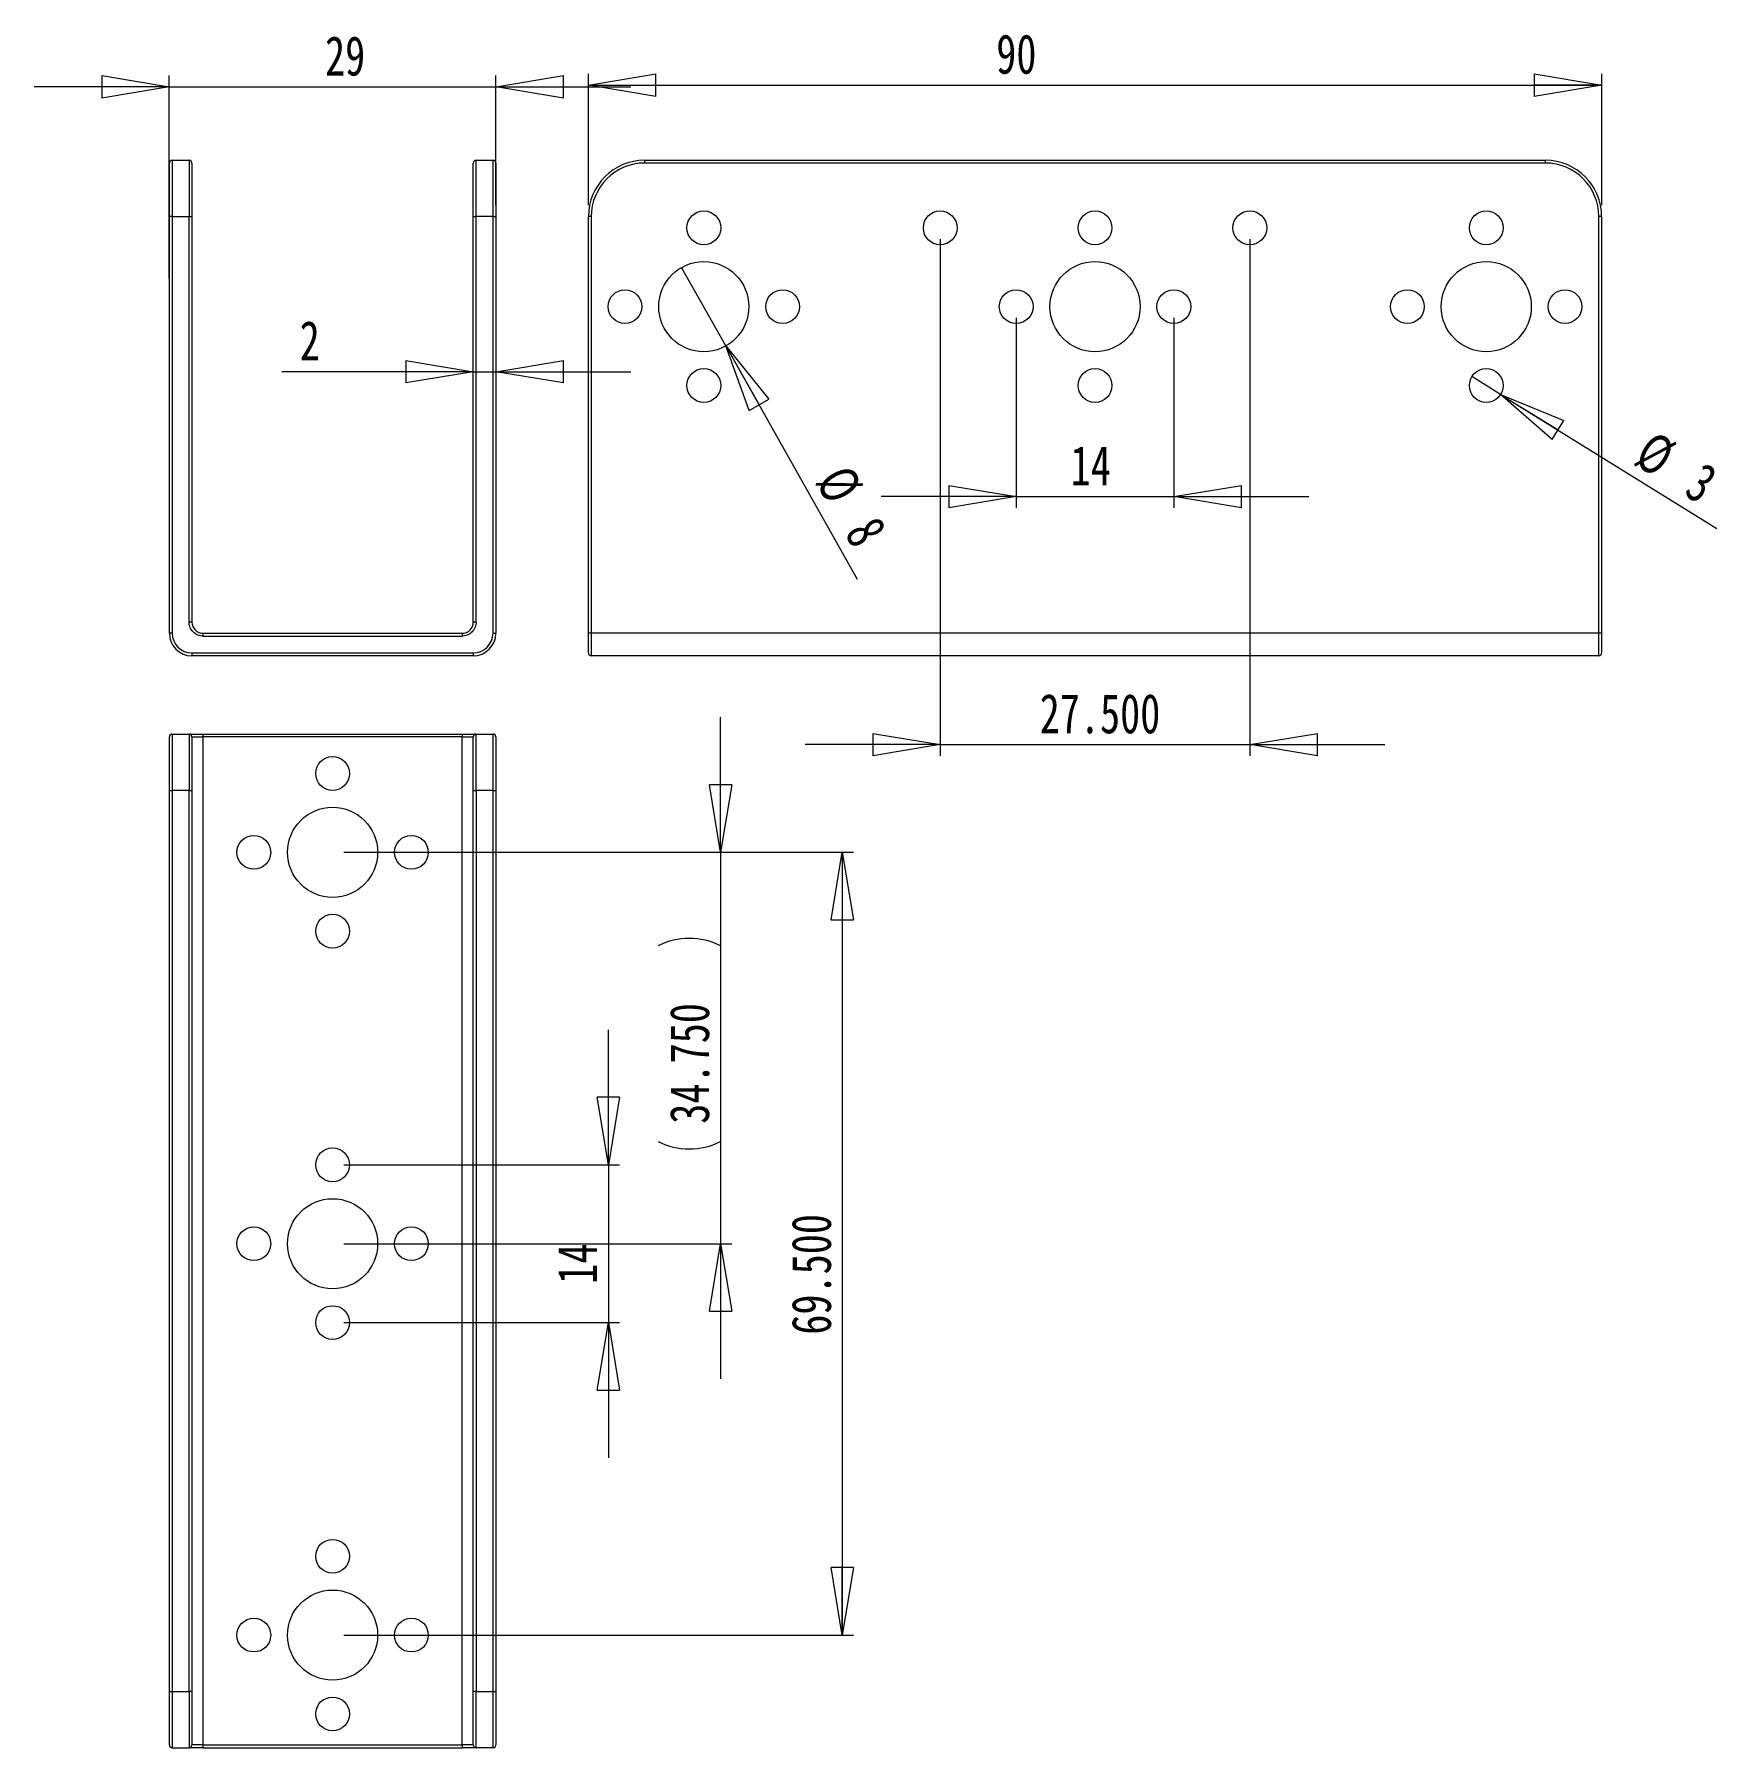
# Model space of a CAD drawing. Header units: millimetres. Extents: x 42 to 193, y 92 to 244.
import ezdxf

# ---------------------------------------------------------------- set-up
doc = ezdxf.new("R2010")
doc.units = ezdxf.units.MM
doc.styles.add('SLDTEXTSTYLE1', font='TXT', dxfattribs={"width": 0.75})
doc.dimstyles.new('SLDDIMSTYLE0', dxfattribs={"dimtxt": 3.5, "dimasz": 6, "dimexe": 0, "dimexo": 0.0625, "dimgap": 0.875, "dimtad": 1, "dimtoh": 1, "dimrnd": 1e-09, "dimzin": 12, "dimdsep": 46, "dimtxsty": 'SLDTEXTSTYLE1', "dimblk1": 'CLOSED', "dimblk2": 'CLOSED', "dimsah": 1, "dimcen": 0.09, "dimadec": 0, "dimazin": 0, "dimtfac": 1, "dimtofl": 0, "dimtmove": 0, "dimatfit": 3, "dimldrblk": 'CLOSED', "dimfxl": 1, "dimtolj": 1, "dimtzin": 12, "dimarcsym": 0})
doc.dimstyles.new('SLDDIMSTYLE1', dxfattribs={"dimtxt": 3.5, "dimasz": 6, "dimexe": 0, "dimexo": 0.0625, "dimgap": 0.875, "dimtad": 1, "dimtoh": 1, "dimrnd": 1e-09, "dimzin": 12, "dimdsep": 46, "dimtxsty": 'SLDTEXTSTYLE1', "dimblk1": 'CLOSED', "dimblk2": 'CLOSED', "dimsah": 1, "dimcen": 0.09, "dimadec": 0, "dimazin": 0, "dimtfac": 1, "dimtofl": 0, "dimtmove": 0, "dimatfit": 3, "dimldrblk": 'CLOSED', "dimfxl": 1, "dimtolj": 1, "dimtzin": 12, "dimarcsym": 0})
doc.dimstyles.new('SLDDIMSTYLE2', dxfattribs={"dimtxt": 3.5, "dimasz": 6, "dimexe": 0, "dimexo": 0.0625, "dimgap": 0.875, "dimtad": 1, "dimtoh": 1, "dimrnd": 1e-09, "dimzin": 12, "dimdsep": 46, "dimtxsty": 'SLDTEXTSTYLE1', "dimblk1": 'CLOSED', "dimblk2": 'CLOSED', "dimsah": 1, "dimcen": 0.09, "dimadec": 0, "dimazin": 0, "dimtfac": 1, "dimtmove": 0, "dimatfit": 3, "dimldrblk": 'CLOSED', "dimfxl": 1, "dimtolj": 1, "dimtzin": 12, "dimarcsym": 0})
doc.dimstyles.new('SLDDIMSTYLE3', dxfattribs={"dimtxt": 3.5, "dimasz": 6, "dimexe": 0, "dimexo": 0.0625, "dimgap": 0.875, "dimtad": 1, "dimtoh": 1, "dimrnd": 1e-09, "dimzin": 4, "dimdsep": 46, "dimtxsty": 'SLDTEXTSTYLE1', "dimblk1": 'CLOSED', "dimblk2": 'CLOSED', "dimsah": 1, "dimcen": 0.09, "dimadec": 0, "dimazin": 0, "dimtfac": 1, "dimtofl": 0, "dimtmove": 0, "dimatfit": 3, "dimldrblk": 'CLOSED', "dimfxl": 1, "dimtolj": 1, "dimtzin": 12, "dimarcsym": 0})
doc.dimstyles.new('SLDDIMSTYLE4', dxfattribs={"dimtxt": 3.5, "dimasz": 6, "dimexe": 0, "dimexo": 0.0625, "dimgap": 0.875, "dimtad": 1, "dimtoh": 1, "dimrnd": 1e-09, "dimzin": 4, "dimdsep": 46, "dimtxsty": 'SLDTEXTSTYLE1', "dimblk1": 'CLOSED', "dimblk2": 'CLOSED', "dimsah": 1, "dimcen": 0.09, "dimadec": 0, "dimazin": 0, "dimtfac": 1, "dimtofl": 0, "dimtmove": 0, "dimatfit": 3, "dimldrblk": 'CLOSED', "dimfxl": 1, "dimtolj": 1, "dimtzin": 12, "dimarcsym": 0})

# ---------------------------------------------------------------- blocks, each defined once
blk = doc.blocks.new('_CLOSED')
at = {"color": 0, "linetype": 'ByBlock', "lineweight": -2}
for p, q in [((-1, 0.166667), (0, 0)), ((-1, 0.166667), (-1, -0.166667)), ((0, 0), (-1, -0.166667)), ((0, 0), (-1, 0))]:
    blk.add_line(p, q, dxfattribs=at)
blk = doc.blocks.new('*D4')
at = {"color": 7, "linetype": 'Continuous', "lineweight": 0}
for p, q in [((54.39, 239.24), (42.39, 239.24)), ((54.39, 222.23), (54.39, 240.24)), ((54.39, 239.24), (83.39, 239.24)), ((83.39, 228.73), (83.39, 240.24)), ((83.39, 239.24), (95.39, 239.24))]:
    blk.add_line(p, q, dxfattribs=at)
at = {"color": 7, "linetype": 'Continuous', "lineweight": 0, "xscale": 6, "yscale": 6}
blk.add_blockref('_CLOSED', (54.39, 239.24, -44.9), dxfattribs=at)
at = {"color": 7, "linetype": 'Continuous', "lineweight": 0, "xscale": 6, "yscale": 6, "rotation": 180.0000000000004}
blk.add_blockref('_CLOSED', (83.39, 239.24, -44.9), dxfattribs=at)
at = {"color": 7, "linetype": 'Continuous', "lineweight": 0, "insert": (68.22, 243.75), "char_height": 3.5, "attachment_point": 1, "style": 'SLDTEXTSTYLE1'}
blk.add_mtext('29', dxfattribs=at)
blk = doc.blocks.new('*D5')
at = {"color": 7, "linetype": 'Continuous', "lineweight": 0}
for p, q in [((81.39, 213.95), (64.38, 213.95)), ((81.39, 213.95), (83.39, 213.95)), ((83.39, 213.95), (95.39, 213.95))]:
    blk.add_line(p, q, dxfattribs=at)
at = {"color": 7, "linetype": 'Continuous', "lineweight": 0, "xscale": 6, "yscale": 6}
blk.add_blockref('_CLOSED', (81.39, 213.95, -44.9), dxfattribs=at)
at = {"color": 7, "linetype": 'Continuous', "lineweight": 0, "xscale": 6, "yscale": 6, "rotation": 180.0000000000004}
blk.add_blockref('_CLOSED', (83.39, 213.95, -44.9), dxfattribs=at)
at = {"color": 7, "linetype": 'Continuous', "lineweight": 0, "insert": (65.97, 218.46), "char_height": 3.5, "attachment_point": 1, "style": 'SLDTEXTSTYLE1'}
blk.add_mtext('2', dxfattribs=at)
blk = doc.blocks.new('*D6')
at = {"color": 7, "linetype": 'Continuous', "lineweight": 0}
for p, q in [((91.62, 228.73), (91.62, 240.4)), ((181.62, 228.73), (181.62, 240.4)), ((91.62, 239.4), (181.62, 239.4))]:
    blk.add_line(p, q, dxfattribs=at)
at = {"color": 7, "linetype": 'Continuous', "lineweight": 0, "xscale": 6, "yscale": 6, "rotation": 180.0000000000004}
blk.add_blockref('_CLOSED', (91.62, 239.4, 0.1), dxfattribs=at)
at = {"color": 7, "linetype": 'Continuous', "lineweight": 0, "xscale": 6, "yscale": 6}
blk.add_blockref('_CLOSED', (181.62, 239.4, 0.1), dxfattribs=at)
at = {"color": 7, "linetype": 'Continuous', "lineweight": 0, "insert": (127.84, 243.91), "char_height": 3.5, "attachment_point": 1, "style": 'SLDTEXTSTYLE1'}
blk.add_mtext('90', dxfattribs=at)
blk = doc.blocks.new('*D7')
at = {"color": 7, "linetype": 'Continuous', "lineweight": 0}
for p, q in [((129.62, 218.73), (129.62, 201.86)), ((143.62, 218.73), (143.62, 201.86)), ((129.62, 202.86), (117.62, 202.86)), ((129.62, 202.86), (143.62, 202.86)), ((143.62, 202.86), (155.62, 202.86))]:
    blk.add_line(p, q, dxfattribs=at)
at = {"color": 7, "linetype": 'Continuous', "lineweight": 0, "xscale": 6, "yscale": 6}
blk.add_blockref('_CLOSED', (129.62, 202.86, 0.1), dxfattribs=at)
at = {"color": 7, "linetype": 'Continuous', "lineweight": 0, "xscale": 6, "yscale": 6, "rotation": 180.0000000000004}
blk.add_blockref('_CLOSED', (143.62, 202.86, 0.1), dxfattribs=at)
at = {"color": 7, "linetype": 'Continuous', "lineweight": 0, "insert": (134.45, 207.37), "char_height": 3.5, "attachment_point": 1, "style": 'SLDTEXTSTYLE1'}
blk.add_mtext('14', dxfattribs=at)
blk = doc.blocks.new('*D8')
at = {"color": 7, "linetype": 'Continuous', "lineweight": 0}
for q in [(170.09, 213.52), (191.84, 200.04)]:
    blk.add_line((172.64, 211.94), q, dxfattribs=at)
at = {"color": 7, "linetype": 'Continuous', "lineweight": 0, "xscale": 6, "yscale": 6, "rotation": 148.2075972099097}
blk.add_blockref('_CLOSED', (172.64, 211.94, 0.1), dxfattribs=at)
at = {"color": 7, "linetype": 'Continuous', "lineweight": 0, "char_height": 3.5, "attachment_point": 1, "rotation": 328.2076, "style": 'SLDTEXTSTYLE1'}
for s, insert in [('%%c', (186.17, 208.83)), ('3', (190.65, 206.05))]:
    blk.add_mtext(s, dxfattribs=dict(at, insert=insert))
blk = doc.blocks.new('*D9')
at = {"color": 7, "linetype": 'Continuous', "lineweight": 0}
for q in [(99.9, 223.21), (115.5, 195.53)]:
    blk.add_line((103.83, 216.24), q, dxfattribs=at)
at = {"color": 7, "linetype": 'Continuous', "lineweight": 0, "xscale": 6, "yscale": 6, "rotation": 119.3980088995348}
blk.add_blockref('_CLOSED', (103.83, 216.24, 0.1), dxfattribs=at)
at = {"color": 7, "linetype": 'Continuous', "lineweight": 0, "char_height": 3.5, "attachment_point": 1, "rotation": 299.398, "style": 'SLDTEXTSTYLE1'}
for s, insert in [('%%c', (114.78, 205.96)), ('8', (117.37, 201.37))]:
    blk.add_mtext(s, dxfattribs=dict(at, insert=insert))
blk = doc.blocks.new('*D10')
at = {"color": 7, "linetype": 'Continuous', "lineweight": 0}
for p, q in [((122.87, 225.73), (122.87, 179.84)), ((150.37, 225.73), (150.37, 179.84)), ((122.87, 180.84), (110.87, 180.84)), ((122.87, 180.84), (150.37, 180.84)), ((150.37, 180.84), (162.37, 180.84))]:
    blk.add_line(p, q, dxfattribs=at)
at = {"color": 7, "linetype": 'Continuous', "lineweight": 0, "xscale": 6, "yscale": 6}
blk.add_blockref('_CLOSED', (122.87, 180.84, 0.1), dxfattribs=at)
at = {"color": 7, "linetype": 'Continuous', "lineweight": 0, "xscale": 6, "yscale": 6, "rotation": 180.0000000000004}
blk.add_blockref('_CLOSED', (150.37, 180.84, 0.1), dxfattribs=at)
at = {"color": 7, "linetype": 'Continuous', "lineweight": 0, "insert": (131.7, 185.35), "char_height": 3.5, "attachment_point": 1, "style": 'SLDTEXTSTYLE1'}
blk.add_mtext('27.500', dxfattribs=at)
blk = doc.blocks.new('*D11')
at = {"color": 7, "linetype": 'Continuous', "lineweight": 0}
for p, q in [((69.89, 171.28), (115.17, 171.28)), ((114.17, 171.28), (114.17, 101.78)), ((69.89, 101.78), (115.17, 101.78))]:
    blk.add_line(p, q, dxfattribs=at)
at = {"color": 7, "linetype": 'Continuous', "lineweight": 0, "xscale": 6, "yscale": 6}
for p, rotation in [((114.17, 171.28, -21.9), 90.0000000000004), ((114.17, 101.78, -21.9), 270.0000000000004)]:
    blk.add_blockref('_CLOSED', p, dxfattribs=dict(at, rotation=rotation))
at = {"color": 7, "linetype": 'Continuous', "lineweight": 0, "insert": (109.66, 128.45), "char_height": 3.5, "attachment_point": 1, "rotation": 90, "style": 'SLDTEXTSTYLE1'}
blk.add_mtext('69.500', dxfattribs=at)
blk = doc.blocks.new('*D12')
at = {"color": 7, "linetype": 'Continuous', "lineweight": 0}
for p, q in [((93.39, 143.53), (93.39, 155.53)), ((69.89, 143.53), (94.39, 143.53)), ((93.39, 143.53), (93.39, 129.53)), ((69.89, 129.53), (94.39, 129.53)), ((93.39, 129.53), (93.39, 117.53))]:
    blk.add_line(p, q, dxfattribs=at)
at = {"color": 7, "linetype": 'Continuous', "lineweight": 0, "xscale": 6, "yscale": 6}
for p, rotation in [((93.39, 143.53, -21.9), 270.0000000000004), ((93.39, 129.53, -21.9), 90.0000000000004)]:
    blk.add_blockref('_CLOSED', p, dxfattribs=dict(at, rotation=rotation))
at = {"color": 7, "linetype": 'Continuous', "lineweight": 0, "insert": (88.88, 132.97), "char_height": 3.5, "attachment_point": 1, "rotation": 90, "style": 'SLDTEXTSTYLE1'}
blk.add_mtext('14', dxfattribs=at)
blk = doc.blocks.new('*D13')
at = {"color": 7, "linetype": 'Continuous', "lineweight": 0}
for p, q in [((103.36, 171.28), (103.36, 183.28)), ((69.89, 171.28), (104.36, 171.28)), ((103.36, 171.28), (103.36, 136.53)), ((69.89, 136.53), (104.36, 136.53)), ((103.36, 136.53), (103.36, 124.53))]:
    blk.add_line(p, q, dxfattribs=at)
for centre, start, end in [((100.58, 157.43), 63.4349, 116.5651), ((100.58, 151.15), 243.4349, 296.5651)]:
    blk.add_arc(centre, 6.21, start, end, dxfattribs=at)
at = {"color": 7, "linetype": 'Continuous', "lineweight": 0, "xscale": 6, "yscale": 6}
for p, rotation in [((103.36, 171.28, -21.9), 270.0000000000004), ((103.36, 136.53, -21.9), 90.0000000000004)]:
    blk.add_blockref('_CLOSED', p, dxfattribs=dict(at, rotation=rotation))
at = {"color": 7, "linetype": 'Continuous', "lineweight": 0, "insert": (98.84, 147.18), "char_height": 3.5, "attachment_point": 1, "rotation": 90, "style": 'SLDTEXTSTYLE1'}
blk.add_mtext('34.750', dxfattribs=at)

msp = doc.modelspace()

# ---------------------------------------------------------------- linework, layer by layer
at = {"color": 7, "linetype": 'Continuous', "lineweight": 15}
for p, q in [((54.394, 227.729), (54.394, 232.479)), ((54.644, 232.729), (54.644, 227.729)), ((54.644, 232.729), (56.144, 232.729)), ((56.144, 232.729), (56.144, 227.729)), ((81.644, 227.729), (81.644, 232.729)), ((81.644, 232.729), (83.144, 232.729)), ((83.144, 227.729), (83.144, 232.729)), ((83.394, 232.479), (83.394, 227.729)), ((96.616, 232.479), (96.616, 232.729)), ((96.616, 232.729), (176.616, 232.729)), ((176.616, 232.479), (96.616, 232.479)), ((176.616, 232.479), (176.616, 232.729)), ((54.394, 190.729), (54.394, 227.729)), ((54.644, 227.729), (54.394, 227.729)), ((54.644, 227.729), (54.644, 190.729)), ((54.644, 227.729), (56.144, 227.729)), ((56.144, 191.729), (56.144, 227.729)), ((56.144, 227.729), (56.394, 227.729)), ((56.394, 227.729), (56.394, 191.729)), ((81.394, 227.729), (81.644, 227.729)), ((81.394, 191.729), (81.394, 227.729)), ((81.644, 191.729), (81.644, 227.729)), ((83.144, 227.729), (81.644, 227.729)), ((83.144, 190.729), (83.144, 227.729)), ((83.144, 227.729), (83.394, 227.729)), ((83.394, 227.729), (83.394, 190.729)), ((91.866, 227.729), (91.616, 227.729)), ((91.616, 190.729), (91.616, 227.729)), ((91.866, 227.729), (91.866, 190.729)), ((181.366, 190.729), (181.366, 227.729)), ((181.616, 227.729), (181.366, 227.729)), ((181.616, 227.729), (181.616, 190.729)), ((56.394, 191.729), (56.144, 191.729)), ((81.644, 191.729), (81.394, 191.729)), ((54.644, 190.729), (54.394, 190.729)), ((57.394, 190.479), (57.394, 190.729)), ((57.394, 190.729), (80.394, 190.729)), ((57.394, 190.479), (80.394, 190.479)), ((80.394, 190.729), (80.394, 190.479)), ((83.144, 190.729), (83.394, 190.729)), ((91.616, 188.979), (91.616, 190.729)), ((91.866, 190.729), (91.616, 190.729)), ((181.366, 190.729), (91.866, 190.729)), ((91.866, 190.729), (91.866, 188.729)), ((181.366, 188.729), (181.366, 190.729)), ((181.616, 190.729), (181.366, 190.729)), ((181.616, 190.729), (181.616, 188.979)), ((56.394, 188.979), (81.394, 188.979)), ((56.394, 188.979), (56.394, 188.729)), ((81.394, 188.729), (56.394, 188.729)), ((81.394, 188.979), (81.394, 188.729)), ((181.366, 188.729), (91.866, 188.729)), ((54.394, 176.778), (54.394, 181.528)), ((54.644, 181.778), (54.644, 176.778)), ((54.644, 181.778), (56.144, 181.778)), ((56.144, 181.778), (56.144, 176.778)), ((56.394, 181.528), (57.394, 181.528)), ((57.394, 181.528), (57.394, 181.778)), ((57.394, 181.778), (80.394, 181.778)), ((57.394, 92.028), (57.394, 181.528)), ((80.394, 181.528), (57.394, 181.528)), ((80.394, 181.778), (80.394, 181.528)), ((80.394, 181.528), (81.394, 181.528)), ((80.394, 92.028), (80.394, 181.528)), ((81.644, 176.778), (81.644, 181.778)), ((81.644, 181.778), (83.144, 181.778)), ((83.144, 176.778), (83.144, 181.778)), ((83.394, 181.528), (83.394, 176.778)), ((54.394, 176.778), (54.644, 176.778)), ((54.394, 96.778), (54.394, 176.778)), ((54.644, 176.778), (54.644, 96.778)), ((56.144, 176.778), (54.644, 176.778)), ((56.144, 176.778), (56.394, 176.778)), ((56.144, 96.778), (56.144, 176.778)), ((56.394, 176.778), (56.394, 96.778)), ((81.394, 176.778), (81.644, 176.778)), ((81.394, 96.778), (81.394, 176.778)), ((81.644, 176.778), (81.644, 96.778)), ((83.144, 176.778), (81.644, 176.778)), ((83.144, 176.778), (83.394, 176.778)), ((83.144, 96.778), (83.144, 176.778)), ((83.394, 176.778), (83.394, 96.778)), ((54.394, 96.778), (54.644, 96.778)), ((54.394, 92.028), (54.394, 96.778)), ((54.644, 96.778), (56.144, 96.778)), ((54.644, 96.778), (54.644, 91.778)), ((56.144, 96.778), (56.144, 91.778)), ((56.394, 96.778), (56.144, 96.778)), ((81.644, 96.778), (81.394, 96.778)), ((81.644, 91.778), (81.644, 96.778)), ((81.644, 96.778), (83.144, 96.778)), ((83.144, 96.778), (83.394, 96.778)), ((83.144, 91.778), (83.144, 96.778)), ((83.394, 96.778), (83.394, 92.028)), ((54.644, 91.778), (56.144, 91.778)), ((57.394, 92.028), (56.394, 92.028)), ((57.394, 91.778), (57.394, 92.028)), ((57.394, 92.028), (80.394, 92.028)), ((57.394, 91.778), (80.394, 91.778)), ((81.394, 92.028), (80.394, 92.028)), ((80.394, 92.028), (80.394, 91.778)), ((83.144, 91.778), (81.644, 91.778))]:
    msp.add_line(p, q, dxfattribs=at)
for centre, radius in [((101.866, 226.729), 1.5), ((122.866, 226.729), 1.5), ((136.616, 226.729), 1.5), ((150.366, 226.729), 1.5), ((171.366, 226.729), 1.5), ((101.866, 219.729), 4), ((136.616, 219.729), 4), ((171.366, 219.729), 4), ((94.866, 219.729), 1.5), ((108.866, 219.729), 1.5), ((129.616, 219.729), 1.5), ((143.616, 219.729), 1.5), ((164.366, 219.729), 1.5), ((178.366, 219.729), 1.5), ((101.866, 212.729), 1.5), ((136.616, 212.729), 1.5), ((171.366, 212.729), 1.5), ((68.894, 178.278), 1.5), ((68.894, 171.278), 4), ((61.894, 171.278), 1.5), ((75.894, 171.278), 1.5), ((68.894, 164.278), 1.5), ((68.894, 143.528), 1.5), ((68.894, 136.528), 4), ((61.894, 136.528), 1.5), ((75.894, 136.528), 1.5), ((68.894, 129.528), 1.5), ((68.894, 108.778), 1.5), ((68.894, 101.778), 4), ((61.894, 101.778), 1.5), ((75.894, 101.778), 1.5), ((68.894, 94.778), 1.5)]:
    msp.add_circle(centre, radius, dxfattribs=at)
for centre, radius, start, end in [((54.644, 232.479), 0.25, 90, 180), ((56.144, 232.479), 0.25, 0, 90), ((81.644, 232.479), 0.25, 90, 180), ((83.144, 232.479), 0.25, 0, 90), ((96.616, 227.729), 5, 90, 180), ((96.616, 227.729), 4.75, 90, 180), ((176.616, 227.729), 5, 0, 90), ((176.616, 227.729), 4.75, 0, 90), ((57.394, 191.729), 1, 180, 270), ((80.394, 191.729), 1, 270, 0), ((56.394, 190.729), 2, 180, 270), ((56.394, 190.729), 1.75, 180, 270), ((81.394, 190.729), 1.75, 270, 360), ((81.394, 190.729), 2, 270, 360), ((91.866, 188.979), 0.25, 180, 270), ((181.366, 188.979), 0.25, 270, 0), ((54.644, 181.528), 0.25, 90, 180), ((56.144, 181.528), 0.25, 0, 90), ((81.644, 181.528), 0.25, 90, 180), ((83.144, 181.528), 0.25, 0, 90), ((54.644, 92.028), 0.25, 180, 270), ((56.144, 92.028), 0.25, 270, 360), ((81.644, 92.028), 0.25, 180, 270), ((83.144, 92.028), 0.25, 270, 0)]:
    msp.add_arc(centre, radius, start, end, dxfattribs=at)
for points, knots in [([(56.394, 232.479), (56.394, 232.478), (56.394, 232.476), (56.394, 232.46), (56.394, 232.436), (56.394, 232.388), (56.394, 232.301), (56.394, 232.15), (56.394, 231.954), (56.394, 231.627), (56.394, 231.111), (56.394, 230.476), (56.394, 229.918), (56.394, 229.486), (56.394, 229.043), (56.394, 228.603), (56.394, 228.163), (56.394, 227.874), (56.394, 227.729)], [0, 0, 0, 0, 0.0291847, 0.0582996, 0.0874057, 0.116564, 0.1782946, 0.2400945, 0.304398, 0.3687736, 0.5000151, 0.6312565, 0.69556, 0.7599356, 0.8216663, 0.8834661, 0.9416817, 1, 1, 1, 1]), ([(81.394, 227.729), (81.394, 227.801), (81.394, 227.946), (81.394, 228.163), (81.394, 228.379), (81.394, 228.673), (81.394, 229.043), (81.394, 229.486), (81.394, 229.917), (81.394, 230.476), (81.394, 231.111), (81.394, 231.627), (81.394, 231.954), (81.394, 232.15), (81.394, 232.301), (81.394, 232.404), (81.394, 232.467), (81.394, 232.475), (81.394, 232.479)], [0, 0, 0, 0, 0.0291847, 0.0582996, 0.0874057, 0.116564, 0.1782946, 0.2400945, 0.304398, 0.3687736, 0.5000151, 0.6312565, 0.69556, 0.7599356, 0.8216663, 0.8834661, 0.9416817, 1, 1, 1, 1]), ([(57.394, 190.479), (57.247, 190.479), (57.088, 190.506), (56.78, 190.627), (56.633, 190.723), (56.389, 190.967), (56.293, 191.115), (56.171, 191.422), (56.144, 191.581), (56.144, 191.729)], [0, 0, 0, 0, 0.25, 0.25, 0.5, 0.5, 0.75, 0.75, 1, 1, 1, 1]), ([(81.644, 191.729), (81.644, 191.581), (81.618, 191.422), (81.496, 191.115), (81.4, 190.967), (81.156, 190.723), (81.008, 190.627), (80.701, 190.506), (80.542, 190.479), (80.394, 190.479)], [0, 0, 0, 0, 0.25, 0.25, 0.5, 0.5, 0.75, 0.75, 1, 1, 1, 1]), ([(56.226, 181.778), (56.228, 181.778), (56.244, 181.778), (56.348, 181.778), (56.503, 181.778), (56.705, 181.778), (56.995, 181.778), (57.237, 181.778), (57.394, 181.778)], [0, 0, 0, 0, 0.023139, 0.1887064, 0.3577873, 0.5268682, 0.6924355, 1, 1, 1, 1]), ([(56.394, 181.528), (56.394, 181.527), (56.394, 181.525), (56.394, 181.51), (56.394, 181.485), (56.394, 181.438), (56.394, 181.351), (56.394, 181.2), (56.394, 181.003), (56.394, 180.677), (56.394, 180.161), (56.394, 179.526), (56.394, 178.967), (56.394, 178.536), (56.394, 178.093), (56.394, 177.653), (56.394, 177.213), (56.394, 176.923), (56.394, 176.778)], [0, 0, 0, 0, 0.0291847, 0.0582996, 0.0874057, 0.116564, 0.1782946, 0.2400945, 0.304398, 0.3687736, 0.5000151, 0.6312565, 0.69556, 0.7599356, 0.8216663, 0.8834661, 0.9416817, 1, 1, 1, 1]), ([(80.394, 181.778), (80.552, 181.778), (80.794, 181.778), (81.084, 181.778), (81.286, 181.778), (81.441, 181.778), (81.545, 181.778), (81.561, 181.778), (81.563, 181.778)], [0, 0, 0, 0, 0.3075645, 0.4731318, 0.6422127, 0.8112936, 0.976861, 1, 1, 1, 1]), ([(81.394, 176.778), (81.394, 176.851), (81.394, 176.996), (81.394, 177.212), (81.394, 177.428), (81.394, 177.723), (81.394, 178.093), (81.394, 178.535), (81.394, 178.967), (81.394, 179.526), (81.394, 180.161), (81.394, 180.677), (81.394, 181.003), (81.394, 181.199), (81.394, 181.351), (81.394, 181.454), (81.394, 181.517), (81.394, 181.524), (81.394, 181.528)], [0, 0, 0, 0, 0.02918466, 0.05829959, 0.08740571, 0.11656398, 0.1782946, 0.24009447, 0.30439798, 0.36877363, 0.50001505, 0.63125648, 0.69555999, 0.75993565, 0.82166627, 0.88346615, 0.94168172, 1, 1, 1, 1]), ([(56.394, 96.778), (56.394, 96.706), (56.394, 96.561), (56.394, 96.344), (56.394, 96.128), (56.394, 95.834), (56.394, 95.464), (56.394, 95.021), (56.394, 94.59), (56.394, 94.031), (56.394, 93.395), (56.394, 92.88), (56.394, 92.553), (56.394, 92.357), (56.394, 92.206), (56.394, 92.103), (56.394, 92.04), (56.394, 92.032), (56.394, 92.028)], [0, 0, 0, 0, 0.0291847, 0.0582996, 0.0874057, 0.116564, 0.1782946, 0.2400945, 0.304398, 0.3687736, 0.5000151, 0.6312565, 0.69556, 0.7599356, 0.8216663, 0.8834661, 0.9416817, 1, 1, 1, 1]), ([(81.394, 92.028), (81.394, 92.029), (81.394, 92.031), (81.394, 92.047), (81.394, 92.071), (81.394, 92.119), (81.394, 92.206), (81.394, 92.357), (81.394, 92.553), (81.394, 92.88), (81.394, 93.395), (81.394, 94.031), (81.394, 94.589), (81.394, 95.021), (81.394, 95.463), (81.394, 95.904), (81.394, 96.344), (81.394, 96.633), (81.394, 96.778)], [0, 0, 0, 0, 0.0291847, 0.0582996, 0.0874057, 0.116564, 0.1782946, 0.2400945, 0.304398, 0.3687736, 0.5000151, 0.6312565, 0.69556, 0.7599356, 0.8216663, 0.8834661, 0.9416817, 1, 1, 1, 1]), ([(57.394, 91.778), (57.247, 91.778), (57.088, 91.778), (56.78, 91.778), (56.633, 91.778), (56.389, 91.778), (56.293, 91.778), (56.171, 91.778), (56.144, 91.778), (56.144, 91.778)], [0, 0, 0, 0, 0.25, 0.25, 0.5, 0.5, 0.75, 0.75, 1, 1, 1, 1]), ([(81.644, 91.778), (81.644, 91.778), (81.618, 91.778), (81.496, 91.778), (81.4, 91.778), (81.156, 91.778), (81.008, 91.778), (80.701, 91.778), (80.542, 91.778), (80.394, 91.778)], [0, 0, 0, 0, 0.25, 0.25, 0.5, 0.5, 0.75, 0.75, 1, 1, 1, 1])]:
    msp.add_open_spline(points, degree=3, knots=knots, dxfattribs=at)

# ---------------------------------------------------------------- dimensions: what is measured, and where the dimension line sits
at = {"color": 7, "linetype": 'Continuous', "lineweight": 0}
for base, p1, p2, dimstyle, picture, middle in [((83.394, 239.241), (54.394, 221.229), (83.394, 227.729), 'SLDDIMSTYLE0', '*D4', (70.801, 239.241)), ((181.616, 239.401), (91.616, 227.729), (181.616, 227.729), 'SLDDIMSTYLE1', '*D6', (130.425, 239.401)), ((83.394, 213.953), (81.394, 227.729), (83.394, 227.729), 'SLDDIMSTYLE0', '*D5', (67.26, 213.953)), ((150.366, 180.839), (122.866, 226.729), (150.366, 226.729), 'SLDDIMSTYLE3', '*D10', (138.806, 180.839)), ((143.616, 202.862), (129.616, 219.729), (143.616, 219.729), 'SLDDIMSTYLE0', '*D7', (137.038, 202.862))]:
    dim = msp.add_linear_dim(base=base, p1=p1, p2=p2, dimstyle=dimstyle, dxfattribs=at)
    dim.commit()
    dim.dimension.update_dxf_attribs({"geometry": picture, "text_midpoint": middle, "dimtype": 160})
for p1, p2, picture, middle in [((99.903, 223.214), (103.83, 216.244), '*D9', (112.876, 200.187)), ((170.091, 213.519), (172.641, 211.938), '*D8', (187.32, 202.84))]:
    dim = msp.add_diameter_dim_2p(p1=p1, p2=p2, dimstyle='SLDDIMSTYLE2', dxfattribs=at)
    dim.commit()
    dim.dimension.update_dxf_attribs({"geometry": picture, "text_midpoint": middle, "dimtype": 163})
dim = msp.add_linear_dim(base=(103.356, 136.528), p1=(68.894, 171.278), p2=(68.894, 136.528), angle=90, text='(<>)', dimstyle='SLDDIMSTYLE3', dxfattribs=at)
dim.commit()
dim.dimension.update_dxf_attribs({"geometry": '*D13', "text_midpoint": (103.356, 154.29), "dimtype": 160})
for base, p1, p2, dimstyle, picture, middle in [((114.167, 101.778), (68.894, 171.278), (68.894, 101.778), 'SLDDIMSTYLE4', '*D11', (114.167, 135.56)), ((93.394, 129.528), (68.894, 143.528), (68.894, 129.528), 'SLDDIMSTYLE0', '*D12', (93.394, 135.56))]:
    dim = msp.add_linear_dim(base=base, p1=p1, p2=p2, angle=90, dimstyle=dimstyle, dxfattribs=at)
    dim.commit()
    dim.dimension.update_dxf_attribs({"geometry": picture, "text_midpoint": middle, "dimtype": 160})

doc.saveas('drawing.dxf')
